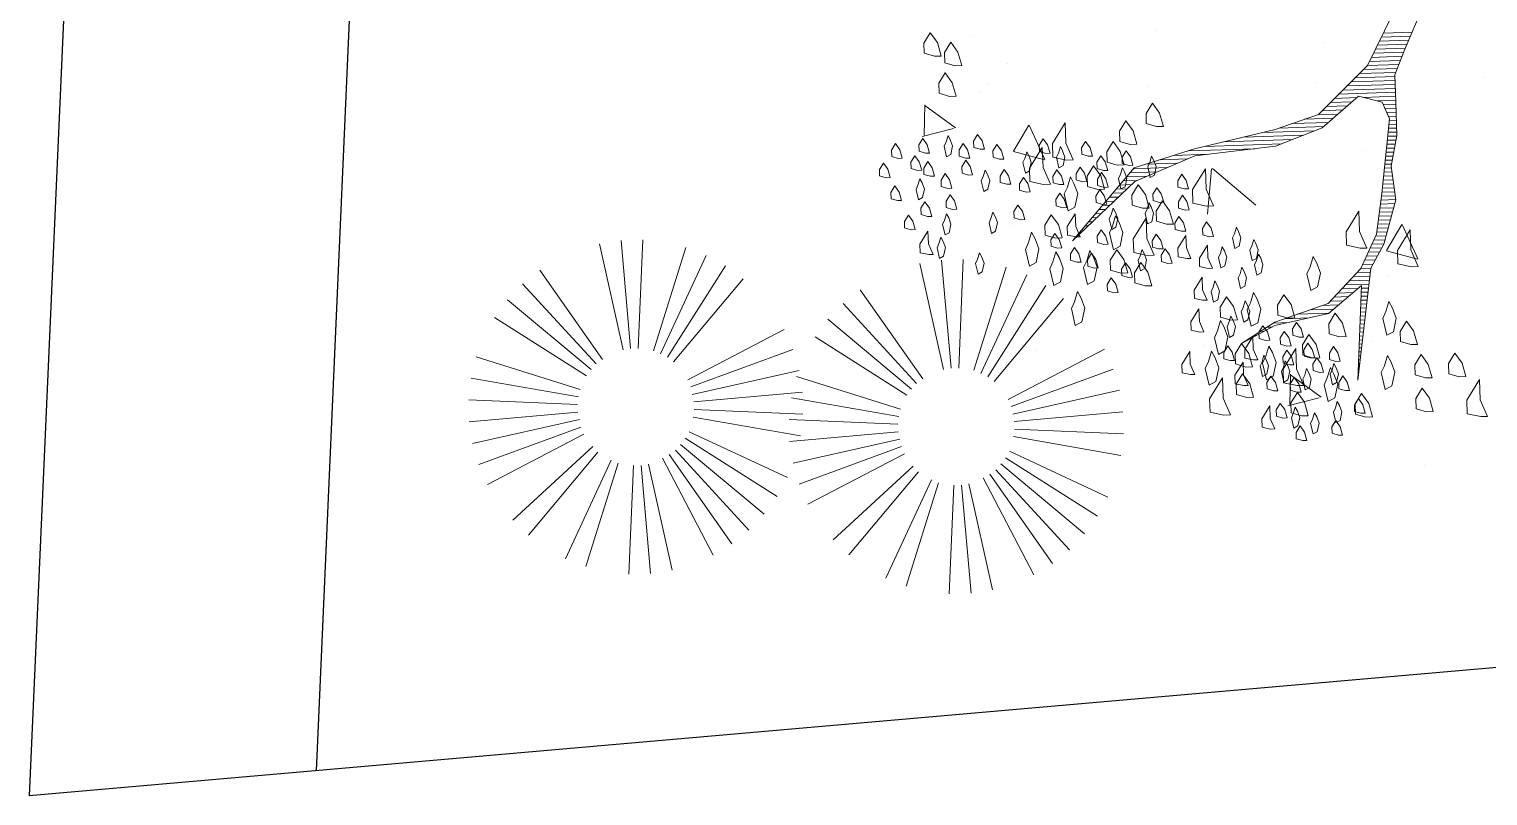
# Model space of a CAD drawing. Header units: millimetres. Extents: x 111 to 1506, y 14 to 566.
# Drawn here: x 251.676 to 254.231, y 209.366 to 210.709 of the extents above; entities that cross this region are included whole.
import ezdxf

# ---------------------------------------------------------------- set-up
doc = ezdxf.new("R2010")
doc.units = ezdxf.units.MM
doc.layers.add('ARBOLES', color=78, linetype='Continuous', lineweight=5)
doc.layers.add('PALMERAS114', color=114, linetype='Continuous', lineweight=5)
doc.styles.add('ATTR', font='romans.shx', dxfattribs={"width": 0.8, "height": 2.52})

# ---------------------------------------------------------------- blocks, each defined once
blk = doc.blocks.new('*X16')
at = {"color": 0}
for p, q in [((17.5661, 16.12), (17.6396, 16.12)), ((17.5714, 16.13), (17.6443, 16.13)), ((17.5768, 16.14), (17.6489, 16.14)), ((17.5448, 16.08), (17.6216, 16.08)), ((17.5501, 16.09), (17.6259, 16.09)), ((17.5554, 16.1), (17.6304, 16.1)), ((17.5608, 16.11), (17.635, 16.11)), ((17.5234, 16.05), (17.6088, 16.05)), ((17.5341, 16.06), (17.6131, 16.06)), ((17.5394, 16.07), (17.6174, 16.07)), ((17.4806, 16.01), (17.6021, 16.01)), ((17.4913, 16.02), (17.6021, 16.02)), ((17.502, 16.03), (17.6021, 16.03)), ((17.5127, 16.04), (17.6045, 16.04)), ((17.4377, 15.97), (17.4922, 15.97)), ((17.4484, 15.98), (17.5044, 15.98)), ((17.4591, 15.99), (17.6021, 15.99)), ((17.4698, 16), (17.6021, 16)), ((17.5206, 15.98), (17.6021, 15.98)), ((17.5556, 15.97), (17.6021, 15.97)), ((17.4036, 15.94), (17.4555, 15.94)), ((17.4163, 15.95), (17.4677, 15.95)), ((17.427, 15.96), (17.4799, 15.96)), ((17.5707, 15.96), (17.6021, 15.96)), ((17.5747, 15.95), (17.6021, 15.95)), ((17.5787, 15.94), (17.6021, 15.94)), ((17.2629, 15.9), (17.3957, 15.9)), ((17.3061, 15.91), (17.4188, 15.91)), ((17.3386, 15.92), (17.431, 15.92)), ((17.3711, 15.93), (17.4433, 15.93)), ((17.5819, 15.9), (17.6021, 15.9)), ((17.5827, 15.93), (17.6021, 15.93)), ((17.5832, 15.91), (17.6021, 15.91)), ((17.5846, 15.92), (17.6021, 15.92)), ((17.0761, 15.86), (17.2435, 15.86)), ((17.1189, 15.87), (17.3117, 15.87)), ((17.1669, 15.88), (17.3397, 15.88)), ((17.2149, 15.89), (17.3677, 15.89)), ((17.5764, 15.86), (17.5974, 15.86)), ((17.5778, 15.87), (17.5996, 15.87)), ((17.5791, 15.88), (17.6018, 15.88)), ((17.5805, 15.89), (17.6021, 15.89)), ((16.9681, 15.83), (17.0472, 15.83)), ((17.0041, 15.84), (17.0729, 15.84)), ((17.0401, 15.85), (17.1235, 15.85)), ((17.5723, 15.83), (17.5907, 15.83)), ((17.5737, 15.84), (17.5929, 15.84)), ((17.575, 15.85), (17.5951, 15.85)), ((16.91, 15.79), (16.9444, 15.79)), ((16.919, 15.8), (16.9701, 15.8)), ((16.9281, 15.81), (16.9958, 15.81)), ((16.9371, 15.82), (17.0215, 15.82)), ((17.5669, 15.79), (17.5866, 15.79)), ((17.5682, 15.8), (17.5856, 15.8)), ((17.5696, 15.81), (17.5863, 15.81)), ((17.5709, 15.82), (17.5885, 15.82)), ((16.8738, 15.75), (16.8965, 15.75)), ((16.8829, 15.76), (16.9077, 15.76)), ((16.8919, 15.77), (16.9189, 15.77)), ((16.9009, 15.78), (16.9301, 15.78)), ((17.5614, 15.75), (17.5906, 15.75)), ((17.5628, 15.76), (17.5896, 15.76)), ((17.5641, 15.77), (17.5886, 15.77)), ((17.5655, 15.78), (17.5876, 15.78)), ((16.8467, 15.72), (16.863, 15.72)), ((16.8557, 15.73), (16.8742, 15.73)), ((16.8648, 15.74), (16.8853, 15.74)), ((17.5568, 15.72), (17.5936, 15.72)), ((17.5585, 15.73), (17.5926, 15.73)), ((17.56, 15.74), (17.5916, 15.74)), ((16.8105, 15.68), (16.8183, 15.68)), ((16.8195, 15.69), (16.8295, 15.69)), ((16.8286, 15.7), (16.8406, 15.7)), ((16.8376, 15.71), (16.8518, 15.71)), ((17.5501, 15.68), (17.5814, 15.68)), ((17.5518, 15.69), (17.5844, 15.69)), ((17.5535, 15.7), (17.5875, 15.7)), ((17.5551, 15.71), (17.5906, 15.71)), ((16.7833, 15.65), (16.7848, 15.65)), ((16.7924, 15.66), (16.7959, 15.66)), ((16.8014, 15.67), (16.8071, 15.67)), ((17.5435, 15.64), (17.5691, 15.64)), ((17.5451, 15.65), (17.5721, 15.65)), ((17.5468, 15.66), (17.5752, 15.66)), ((17.5485, 15.67), (17.5783, 15.67)), ((17.5302, 15.61), (17.5598, 15.61)), ((17.5352, 15.62), (17.5629, 15.62)), ((17.5402, 15.63), (17.566, 15.63)), ((17.5102, 15.57), (17.5372, 15.57)), ((17.5152, 15.58), (17.5429, 15.58)), ((17.5202, 15.59), (17.5486, 15.59)), ((17.5252, 15.6), (17.5543, 15.6)), ((17.4803, 15.53), (17.5226, 15.53)), ((17.4903, 15.54), (17.5241, 15.54)), ((17.5002, 15.55), (17.5257, 15.55)), ((17.5052, 15.56), (17.5315, 15.56)), ((17.4503, 15.5), (17.4911, 15.5)), ((17.4603, 15.51), (17.5196, 15.51)), ((17.4703, 15.52), (17.5211, 15.52)), ((17.4996, 15.5), (17.5181, 15.5)), ((17.4, 15.46), (17.4411, 15.46)), ((17.4203, 15.47), (17.4536, 15.47)), ((17.4303, 15.48), (17.4661, 15.48)), ((17.4403, 15.49), (17.4786, 15.49)), ((17.4967, 15.46), (17.512, 15.46)), ((17.4974, 15.47), (17.5135, 15.47)), ((17.4981, 15.48), (17.515, 15.48)), ((17.4988, 15.49), (17.5165, 15.49)), ((17.2754, 15.42), (17.3128, 15.42)), ((17.304, 15.43), (17.3661, 15.43)), ((17.336, 15.44), (17.4161, 15.44)), ((17.368, 15.45), (17.4286, 15.45)), ((17.4938, 15.42), (17.5059, 15.42)), ((17.4946, 15.43), (17.5074, 15.43)), ((17.4953, 15.44), (17.509, 15.44)), ((17.496, 15.45), (17.5105, 15.45)), ((17.2254, 15.39), (17.2317, 15.39)), ((17.242, 15.4), (17.2517, 15.4)), ((17.2587, 15.41), (17.2717, 15.41)), ((17.4917, 15.39), (17.5014, 15.39)), ((17.4924, 15.4), (17.5029, 15.4)), ((17.4931, 15.41), (17.5044, 15.41)), ((17.2087, 15.38), (17.2117, 15.38)), ((17.4888, 15.35), (17.4953, 15.35)), ((17.4896, 15.36), (17.4968, 15.36)), ((17.4903, 15.37), (17.4984, 15.37)), ((17.491, 15.38), (17.4999, 15.38)), ((17.486, 15.31), (17.4893, 15.31)), ((17.4867, 15.32), (17.4908, 15.32)), ((17.4874, 15.33), (17.4923, 15.33)), ((17.4881, 15.34), (17.4938, 15.34)), ((17.4831, 15.27), (17.4832, 15.27)), ((17.4838, 15.28), (17.4847, 15.28)), ((17.4846, 15.29), (17.4862, 15.29)), ((17.4853, 15.3), (17.4877, 15.3))]:
    blk.add_line(p, q, dxfattribs=at)
blk = doc.blocks.new('E1E')
at = {"layer": 'ARBOLES', "ltscale": 0.2}
for p, q in [((96.0598, 59.5667), (96.0598, 59.5667)), ((95.5359, 59.5519), (95.5359, 59.5519)), ((96.122, 59.5391), (96.122, 59.5391)), ((96.1796, 59.5223), (96.1796, 59.5223)), ((95.6009, 59.4784), (95.6009, 59.4784)), ((95.2708, 59.4541), (95.2708, 59.4541)), ((95.5845, 59.4467), (95.5298, 59.4067)), ((95.6045, 59.3832), (95.5819, 59.4428)), ((95.6038, 59.3838), (95.5266, 59.4035)), ((95.7699, 59.3841), (95.7699, 59.3841)), ((95.7975, 59.3971), (95.7975, 59.3971)), ((96.2691, 59.314), (96.2691, 59.314)), ((95.473, 59.2552), (95.473, 59.2552)), ((95.4361, 59.2211), (95.4361, 59.2211)), ((95.857, 59.2206), (95.857, 59.2206)), ((96.5118, 59.2106), (96.4571, 59.1706)), ((96.5318, 59.147), (96.5092, 59.2067)), ((96.3122, 59.1036), (96.2542, 59.1583)), ((96.3217, 59.1674), (96.2544, 59.159)), ((96.3128, 59.1041), (96.322, 59.1672)), ((96.5311, 59.1477), (96.4538, 59.1674)), ((95.9214, 59.0448), (95.8936, 59.1364)), ((95.4933, 59.1143), (95.4933, 59.1143)), ((95.5148, 59.066), (95.4476, 59.0575)), ((95.506, 59.0027), (95.5152, 59.0658)), ((95.92, 59.0432), (95.8063, 59.0804)), ((96.4334, 59.0761), (96.4334, 59.0761)), ((95.5054, 59.0022), (95.4473, 59.0568)), ((95.9008, 59.0394), (95.9008, 59.0394)), ((95.9924, 59.0443), (95.9924, 59.0443)), ((96.4248, 59.0542), (96.4248, 59.0542)), ((96.4042, 59.0005), (96.4042, 59.0005)), ((96.4916, 58.9742), (96.4916, 58.9742)), ((95.8256, 58.9566), (95.8256, 58.9566)), ((96.1089, 58.9342), (96.1089, 58.9342)), ((95.6403, 58.8897), (95.6403, 58.8897)), ((96.1395, 58.8197), (96.1395, 58.8197)), ((95.7844, 58.7923), (95.7844, 58.7923)), ((95.801, 58.7086), (95.801, 58.7086)), ((95.4599, 58.6504), (95.4599, 58.6504))]:
    blk.add_line(p, q, dxfattribs=at)
for points in [[(95.5281, 59.503), (95.5421, 59.5044), (95.5475, 59.4922), (95.5448, 59.4764), (95.5313, 59.485), (95.52, 59.4994)], [(95.5999, 59.5058), (95.618, 59.509), (95.6252, 59.4927), (95.6198, 59.4611), (95.609, 59.4855), (95.5918, 59.5022)], [(95.7024, 59.5158), (95.7313, 59.5209), (95.7429, 59.4949), (95.7343, 59.4442), (95.7169, 59.4833), (95.6894, 59.51)], [(95.4626, 59.4641), (95.4766, 59.4655), (95.482, 59.4533), (95.4793, 59.4375), (95.4658, 59.4461), (95.4545, 59.4605)], [(95.5259, 59.4533), (95.5263, 59.4633), (95.5132, 59.4818), (95.5069, 59.4741), (95.51, 59.456), (95.5195, 59.4456), (95.5272, 59.4393)], [(95.5679, 59.4574), (95.5683, 59.4674), (95.5552, 59.4859), (95.5489, 59.4782), (95.5521, 59.4601), (95.5615, 59.4497), (95.5692, 59.4434)], [(95.5846, 59.4746), (95.5986, 59.476), (95.604, 59.4638), (95.6013, 59.448), (95.5877, 59.4565), (95.5764, 59.471)], [(95.6714, 59.463), (95.6938, 59.4652), (95.7025, 59.4457), (95.6981, 59.4204), (95.6764, 59.4341), (95.6584, 59.4572)], [(95.7748, 59.4233), (95.7755, 59.4392), (95.7545, 59.4688), (95.7444, 59.4565), (95.7495, 59.4276), (95.7647, 59.411), (95.7769, 59.4009)], [(95.7992, 59.463), (95.8172, 59.4662), (95.8245, 59.4499), (95.8191, 59.4183), (95.8082, 59.4427), (95.791, 59.4594)], [(95.4902, 59.4131), (95.4906, 59.423), (95.4775, 59.4416), (95.4712, 59.4339), (95.4744, 59.4158), (95.4839, 59.4054), (95.4916, 59.3991)], [(95.5499, 59.4557), (95.5723, 59.4579), (95.581, 59.4384), (95.5767, 59.413), (95.555, 59.4268), (95.5369, 59.4499)], [(95.6867, 59.4421), (95.7048, 59.4453), (95.712, 59.4291), (95.7066, 59.3974), (95.6957, 59.4218), (95.6786, 59.4385)], [(96.0834, 59.4127), (96.0842, 59.4286), (96.0632, 59.4582), (96.0531, 59.4459), (96.0581, 59.417), (96.0733, 59.4004), (96.0856, 59.3903)], [(96.3065, 59.4064), (96.307, 59.4164), (96.2939, 59.4349), (96.2876, 59.4272), (96.2907, 59.4091), (96.3002, 59.3988), (96.3079, 59.3924)], [(96.3942, 59.4065), (96.3946, 59.4164), (96.3815, 59.435), (96.3752, 59.4273), (96.3784, 59.4092), (96.3879, 59.3988), (96.3956, 59.3925)], [(96.4055, 59.4359), (96.4235, 59.439), (96.4308, 59.4228), (96.4254, 59.3912), (96.4145, 59.4155), (96.3973, 59.4323)], [(95.4235, 59.4072), (95.4459, 59.4093), (95.4545, 59.3898), (95.4502, 59.3645), (95.4285, 59.3782), (95.4104, 59.4014)], [(95.436, 59.4036), (95.45, 59.4049), (95.4554, 59.3927), (95.4527, 59.3769), (95.4392, 59.3855), (95.4279, 59.4)], [(95.5297, 59.361), (95.5305, 59.3769), (95.5095, 59.4065), (95.4994, 59.3942), (95.5044, 59.3653), (95.5196, 59.3487), (95.5319, 59.3386)], [(95.5825, 59.4), (95.6114, 59.4051), (95.623, 59.3791), (95.6143, 59.3285), (95.597, 59.3675), (95.5695, 59.3942)], [(95.5778, 59.4132), (95.5918, 59.4145), (95.5973, 59.4023), (95.5946, 59.3865), (95.581, 59.3951), (95.5697, 59.4095)], [(95.6239, 59.3752), (95.6244, 59.3852), (95.6113, 59.4037), (95.605, 59.396), (95.6081, 59.3779), (95.6176, 59.3676), (95.6253, 59.3612)], [(95.6244, 59.429), (95.6384, 59.4304), (95.6438, 59.4182), (95.6411, 59.4024), (95.6275, 59.4109), (95.6162, 59.4254)], [(95.6671, 59.3676), (95.6678, 59.3835), (95.6468, 59.4131), (95.6367, 59.4008), (95.6418, 59.3719), (95.657, 59.3553), (95.6693, 59.3452)], [(95.67, 59.3811), (95.6705, 59.3911), (95.6574, 59.4096), (95.651, 59.4019), (95.6542, 59.3838), (95.6637, 59.3735), (95.6714, 59.3671)], [(95.6974, 59.4045), (95.7198, 59.4066), (95.7285, 59.3871), (95.7242, 59.3618), (95.7025, 59.3755), (95.6844, 59.3987)], [(95.7328, 59.4042), (95.7468, 59.4056), (95.7522, 59.3934), (95.7495, 59.3776), (95.736, 59.3862), (95.7247, 59.4006)], [(95.4844, 59.3715), (95.4984, 59.3729), (95.5038, 59.3607), (95.5011, 59.3449), (95.4875, 59.3535), (95.4762, 59.3679)], [(95.5761, 59.3734), (95.5765, 59.3833), (95.5634, 59.4019), (95.5571, 59.3942), (95.5602, 59.3761), (95.5697, 59.3657), (95.5774, 59.3594)], [(95.6881, 59.3843), (95.7062, 59.3875), (95.7134, 59.3712), (95.708, 59.3396), (95.6971, 59.364), (95.68, 59.3807)], [(95.7813, 59.3561), (95.782, 59.372), (95.761, 59.4016), (95.7509, 59.3893), (95.756, 59.3604), (95.7712, 59.3438), (95.7835, 59.3337)], [(95.815, 59.3727), (95.8331, 59.3758), (95.8404, 59.3596), (95.835, 59.328), (95.8241, 59.3523), (95.8069, 59.369)], [(96.1572, 59.352), (96.1579, 59.3679), (96.1369, 59.3975), (96.1268, 59.3852), (96.1319, 59.3563), (96.1471, 59.3397), (96.1594, 59.3296)], [(96.2201, 59.3333), (96.2208, 59.3492), (96.1999, 59.3788), (96.1897, 59.3665), (96.1948, 59.3376), (96.21, 59.321), (96.2223, 59.3108)], [(96.4019, 59.3564), (96.4024, 59.3663), (96.3892, 59.3848), (96.3829, 59.3771), (96.3861, 59.3591), (96.3956, 59.3487), (96.4033, 59.3424)], [(96.4597, 59.4016), (96.4737, 59.4029), (96.4791, 59.3907), (96.4764, 59.3749), (96.4629, 59.3835), (96.4516, 59.398)], [(95.3093, 59.3485), (95.3317, 59.3507), (95.3404, 59.3312), (95.3361, 59.3059), (95.3144, 59.3196), (95.2963, 59.3427)], [(95.5268, 59.3417), (95.5273, 59.3517), (95.5142, 59.3702), (95.5079, 59.3625), (95.511, 59.3444), (95.5205, 59.3341), (95.5282, 59.3277)], [(95.5494, 59.3567), (95.5634, 59.358), (95.5689, 59.3458), (95.5662, 59.33), (95.5526, 59.3386), (95.5413, 59.353)], [(95.6136, 59.3657), (95.6276, 59.3671), (95.633, 59.3549), (95.6303, 59.3391), (95.6167, 59.3477), (95.6054, 59.3621)], [(95.7654, 59.3311), (95.7658, 59.341), (95.7527, 59.3595), (95.7464, 59.3518), (95.7496, 59.3338), (95.7591, 59.3234), (95.7667, 59.3171)], [(96.0138, 59.3638), (96.0278, 59.3651), (96.0333, 59.3529), (96.0306, 59.3371), (96.017, 59.3457), (96.0057, 59.3601)], [(96.0922, 59.323), (96.0929, 59.3389), (96.0719, 59.3686), (96.0618, 59.3563), (96.0669, 59.3274), (96.0821, 59.3107), (96.0944, 59.3006)], [(96.3125, 59.3165), (96.3129, 59.3265), (96.2998, 59.345), (96.2935, 59.3373), (96.2967, 59.3192), (96.3062, 59.3089), (96.3138, 59.3025)], [(96.438, 59.3627), (96.452, 59.3641), (96.4575, 59.3519), (96.4548, 59.3361), (96.4412, 59.3446), (96.4299, 59.3591)], [(96.5094, 59.3555), (96.5234, 59.3569), (96.5289, 59.3447), (96.5262, 59.3289), (96.5126, 59.3375), (96.5013, 59.3519)], [(95.1994, 59.3152), (95.2283, 59.3203), (95.2399, 59.2943), (95.2313, 59.2436), (95.2139, 59.2827), (95.1864, 59.3094)], [(95.4279, 59.2922), (95.4286, 59.3081), (95.4076, 59.3377), (95.3975, 59.3255), (95.4026, 59.2965), (95.4178, 59.2799), (95.4301, 59.2698)], [(95.5259, 59.3219), (95.54, 59.3232), (95.5454, 59.311), (95.5427, 59.2952), (95.5291, 59.3038), (95.5178, 59.3182)], [(95.5731, 59.3335), (95.5955, 59.3357), (95.6042, 59.3162), (95.5999, 59.2909), (95.5782, 59.3046), (95.5601, 59.3277)], [(95.5783, 59.3355), (95.5923, 59.3368), (95.5978, 59.3246), (95.5951, 59.3088), (95.5815, 59.3174), (95.5702, 59.3318)], [(95.6339, 59.331), (95.6479, 59.3323), (95.6534, 59.3201), (95.6507, 59.3043), (95.6371, 59.3129), (95.6258, 59.3274)], [(95.68, 59.3369), (95.694, 59.3382), (95.6994, 59.3261), (95.6967, 59.3102), (95.6832, 59.3188), (95.6719, 59.3333)], [(95.7394, 59.2751), (95.7402, 59.291), (95.7192, 59.3206), (95.7091, 59.3083), (95.7141, 59.2794), (95.7293, 59.2628), (95.7416, 59.2527)], [(95.7496, 59.2899), (95.75, 59.2999), (95.7369, 59.3184), (95.7306, 59.3107), (95.7338, 59.2926), (95.7433, 59.2823), (95.751, 59.2759)], [(95.764, 59.325), (95.7864, 59.3272), (95.7951, 59.3077), (95.7908, 59.2824), (95.7691, 59.2961), (95.751, 59.3192)], [(95.9584, 59.3258), (95.9809, 59.328), (95.9895, 59.3085), (95.9852, 59.2832), (95.9635, 59.2969), (95.9454, 59.3201)], [(95.998, 59.3226), (96.0121, 59.324), (96.0175, 59.3118), (96.0148, 59.296), (96.0012, 59.3046), (95.9899, 59.319)], [(96.0156, 59.3201), (96.038, 59.3223), (96.0467, 59.3028), (96.0423, 59.2775), (96.0206, 59.2912), (96.0025, 59.3143)], [(96.0721, 59.3313), (96.0861, 59.3326), (96.0916, 59.3205), (96.0889, 59.3046), (96.0753, 59.3132), (96.064, 59.3277)], [(96.1101, 59.3336), (96.1241, 59.3349), (96.1295, 59.3227), (96.1268, 59.3069), (96.1133, 59.3155), (96.1019, 59.3299)], [(96.1593, 59.3214), (96.1733, 59.3228), (96.1788, 59.3106), (96.1761, 59.2948), (96.1625, 59.3033), (96.1512, 59.3178)], [(96.3947, 59.3288), (96.4087, 59.3302), (96.4141, 59.318), (96.4114, 59.3022), (96.3979, 59.3107), (96.3866, 59.3252)], [(96.4815, 59.309), (96.4819, 59.3189), (96.4688, 59.3374), (96.4625, 59.3297), (96.4656, 59.3117), (96.4751, 59.3013), (96.4828, 59.295)], [(96.5497, 59.3199), (96.5637, 59.3212), (96.5691, 59.309), (96.5664, 59.2932), (96.5528, 59.3018), (96.5415, 59.3162)], [(95.3382, 59.2835), (95.3606, 59.2857), (95.3693, 59.2662), (95.365, 59.2409), (95.3433, 59.2546), (95.3252, 59.2777)], [(95.6168, 59.3039), (95.6308, 59.3052), (95.6362, 59.293), (95.6335, 59.2772), (95.6199, 59.2858), (95.6086, 59.3002)], [(95.8246, 59.2746), (95.825, 59.2846), (95.8119, 59.3031), (95.8056, 59.2954), (95.8088, 59.2773), (95.8183, 59.267), (95.826, 59.2606)], [(95.8341, 59.3081), (95.8521, 59.3112), (95.8594, 59.295), (95.854, 59.2634), (95.8431, 59.2878), (95.8259, 59.3045)], [(95.9918, 59.2711), (95.9922, 59.2811), (95.9791, 59.2996), (95.9728, 59.2919), (95.9759, 59.2738), (95.9854, 59.2635), (95.9931, 59.2571)], [(96.1318, 59.2848), (96.1499, 59.288), (96.1571, 59.2717), (96.1517, 59.2401), (96.1408, 59.2645), (96.1237, 59.2812)], [(96.171, 59.3036), (96.1934, 59.3058), (96.2021, 59.2863), (96.1978, 59.261), (96.1761, 59.2747), (96.158, 59.2978)], [(96.2538, 59.2953), (96.2678, 59.2966), (96.2732, 59.2844), (96.2705, 59.2686), (96.2569, 59.2772), (96.2456, 59.2916)], [(96.4209, 59.2918), (96.4349, 59.2931), (96.4404, 59.2809), (96.4377, 59.2651), (96.4241, 59.2737), (96.4128, 59.2881)], [(96.4643, 59.2819), (96.4783, 59.2832), (96.4837, 59.271), (96.481, 59.2552), (96.4675, 59.2638), (96.4562, 59.2782)], [(96.4941, 59.2805), (96.5081, 59.2819), (96.5136, 59.2697), (96.5109, 59.2539), (96.4973, 59.2625), (96.486, 59.2769)], [(95.2732, 59.2545), (95.2956, 59.2567), (95.3043, 59.2372), (95.3, 59.2119), (95.2783, 59.2256), (95.2602, 59.2487)], [(95.5385, 59.2713), (95.5609, 59.2735), (95.5696, 59.254), (95.5653, 59.2287), (95.5436, 59.2424), (95.5255, 59.2655)], [(95.6534, 59.2758), (95.6758, 59.2779), (95.6845, 59.2584), (95.6802, 59.2331), (95.6585, 59.2468), (95.6404, 59.27)], [(95.7826, 59.2267), (95.7831, 59.2367), (95.77, 59.2552), (95.7636, 59.2475), (95.7668, 59.2294), (95.7763, 59.219), (95.784, 59.2127)], [(95.9317, 59.2639), (95.9457, 59.2652), (95.9511, 59.253), (95.9484, 59.2372), (95.9349, 59.2458), (95.9236, 59.2602)], [(95.978, 59.2644), (96.0069, 59.2695), (96.0185, 59.2435), (96.0099, 59.1929), (95.9925, 59.2319), (95.965, 59.2586)], [(96.0691, 59.2348), (96.0698, 59.2507), (96.0488, 59.2804), (96.0387, 59.2681), (96.0438, 59.2392), (96.059, 59.2225), (96.0713, 59.2124)], [(96.0717, 59.2775), (96.0857, 59.2789), (96.0912, 59.2667), (96.0885, 59.2509), (96.0749, 59.2594), (96.0636, 59.2739)], [(96.3609, 59.2407), (96.3613, 59.2506), (96.3482, 59.2691), (96.3419, 59.2614), (96.3451, 59.2434), (96.3546, 59.233), (96.3622, 59.2267)], [(96.3911, 59.2493), (96.4051, 59.2506), (96.4106, 59.2385), (96.4079, 59.2226), (96.3943, 59.2312), (96.383, 59.2457)], [(96.5416, 59.2724), (96.5556, 59.2738), (96.561, 59.2616), (96.5583, 59.2458), (96.5447, 59.2544), (96.5334, 59.2688)], [(95.3932, 59.23), (95.4156, 59.2322), (95.4243, 59.2127), (95.42, 59.1874), (95.3983, 59.2011), (95.3802, 59.2242)], [(95.4677, 59.1853), (95.4684, 59.2012), (95.4474, 59.2308), (95.4373, 59.2185), (95.4424, 59.1896), (95.4576, 59.173), (95.4699, 59.1629)], [(95.8373, 59.2024), (95.8377, 59.2123), (95.8246, 59.2308), (95.8183, 59.2231), (95.8215, 59.2051), (95.831, 59.1947), (95.8387, 59.1884)], [(95.849, 59.2417), (95.8671, 59.2448), (95.8743, 59.2286), (95.8689, 59.197), (95.8581, 59.2213), (95.8409, 59.2381)], [(95.8987, 59.2394), (95.9168, 59.2426), (95.924, 59.2264), (95.9186, 59.1947), (95.9078, 59.2191), (95.8906, 59.2358)], [(95.9606, 59.2427), (95.9746, 59.244), (95.98, 59.2318), (95.9773, 59.216), (95.9638, 59.2246), (95.9525, 59.239)], [(96.0808, 59.2134), (96.0812, 59.2233), (96.0681, 59.2418), (96.0618, 59.2341), (96.065, 59.2161), (96.0745, 59.2057), (96.0822, 59.1994)], [(96.1884, 59.1944), (96.1891, 59.2103), (96.1681, 59.24), (96.158, 59.2277), (96.1631, 59.1988), (96.1783, 59.1821), (96.1906, 59.172)], [(96.1815, 59.2387), (96.1955, 59.2401), (96.201, 59.2279), (96.1983, 59.2121), (96.1847, 59.2207), (96.1734, 59.2351)], [(96.2651, 59.237), (96.2791, 59.2384), (96.2845, 59.2262), (96.2818, 59.2104), (96.2683, 59.2189), (96.257, 59.2334)], [(96.3089, 59.237), (96.3229, 59.2384), (96.3284, 59.2262), (96.3257, 59.2104), (96.3121, 59.219), (96.3008, 59.2334)], [(96.4097, 59.2186), (96.4237, 59.2199), (96.4291, 59.2077), (96.4264, 59.1919), (96.4129, 59.2005), (96.4016, 59.215)], [(96.4607, 59.2023), (96.4612, 59.2123), (96.4481, 59.2308), (96.4418, 59.2231), (96.4449, 59.205), (96.4544, 59.1947), (96.4621, 59.1883)], [(96.4923, 59.2408), (96.5063, 59.2421), (96.5118, 59.2299), (96.5091, 59.2141), (96.4955, 59.2227), (96.4842, 59.2371)], [(95.6513, 59.1579), (95.652, 59.1738), (95.6311, 59.2034), (95.621, 59.1911), (95.626, 59.1622), (95.6412, 59.1456), (95.6535, 59.1355)], [(95.761, 59.1879), (95.7614, 59.1978), (95.7483, 59.2163), (95.742, 59.2086), (95.7452, 59.1906), (95.7546, 59.1802), (95.7623, 59.1738)], [(95.7818, 59.163), (95.7822, 59.173), (95.7691, 59.1915), (95.7628, 59.1838), (95.766, 59.1657), (95.7754, 59.1553), (95.7831, 59.149)], [(95.9304, 59.1902), (95.9444, 59.1916), (95.9498, 59.1794), (95.9471, 59.1636), (95.9336, 59.1722), (95.9222, 59.1866)], [(95.965, 59.1885), (95.9875, 59.1907), (95.9961, 59.1712), (95.9918, 59.1459), (95.9701, 59.1596), (95.952, 59.1827)], [(96.0153, 59.1745), (96.0158, 59.1844), (96.0027, 59.2029), (95.9963, 59.1952), (95.9995, 59.1772), (96.009, 59.1668), (96.0167, 59.1605)], [(96.1061, 59.2003), (96.1201, 59.2017), (96.1255, 59.1895), (96.1228, 59.1736), (96.1093, 59.1822), (96.098, 59.1967)], [(96.2055, 59.1958), (96.2195, 59.1972), (96.2249, 59.185), (96.2222, 59.1692), (96.2087, 59.1778), (96.1974, 59.1922)], [(96.2368, 59.2082), (96.2658, 59.2133), (96.2773, 59.1873), (96.2687, 59.1367), (96.2513, 59.1757), (96.2238, 59.2024)], [(96.2941, 59.172), (96.2945, 59.1819), (96.2814, 59.2004), (96.2751, 59.1927), (96.2783, 59.1747), (96.2877, 59.1643), (96.2954, 59.158)], [(96.3428, 59.1937), (96.3568, 59.195), (96.3623, 59.1828), (96.3596, 59.167), (96.346, 59.1756), (96.3347, 59.1901)], [(96.3885, 59.1896), (96.4025, 59.191), (96.4079, 59.1788), (96.4052, 59.163), (96.3916, 59.1716), (96.3803, 59.186)], [(95.8251, 59.1531), (95.8256, 59.163), (95.8125, 59.1816), (95.8062, 59.1739), (95.8093, 59.1558), (95.8188, 59.1454), (95.8265, 59.1391)], [(95.8721, 59.1789), (95.8861, 59.1803), (95.8915, 59.1681), (95.8888, 59.1522), (95.8753, 59.1608), (95.864, 59.1753)], [(96.0251, 59.1763), (96.0475, 59.1784), (96.0562, 59.1589), (96.0518, 59.1336), (96.0301, 59.1473), (96.012, 59.1705)], [(96.1165, 59.166), (96.1305, 59.1673), (96.136, 59.1551), (96.1333, 59.1393), (96.1197, 59.1479), (96.1084, 59.1623)], [(96.127, 59.1749), (96.1494, 59.1771), (96.1581, 59.1575), (96.1538, 59.1322), (96.1321, 59.146), (96.114, 59.1691)], [(96.1626, 59.1719), (96.1766, 59.1732), (96.182, 59.161), (96.1793, 59.1452), (96.1658, 59.1538), (96.1545, 59.1682)], [(96.2326, 59.1349), (96.2331, 59.1448), (96.22, 59.1633), (96.2137, 59.1556), (96.2168, 59.1376), (96.2263, 59.1272), (96.234, 59.1209)], [(95.9403, 59.146), (95.9544, 59.1473), (95.9598, 59.1351), (95.9571, 59.1193), (95.9435, 59.1279), (95.9322, 59.1423)], [(95.9964, 59.1514), (96.0104, 59.1528), (96.0158, 59.1406), (96.0131, 59.1248), (95.9995, 59.1334), (95.9882, 59.1478)], [(96.0949, 59.1271), (96.0953, 59.137), (96.0822, 59.1555), (96.0759, 59.1479), (96.0791, 59.1298), (96.0885, 59.1194), (96.0962, 59.1131)], [(96.131, 59.1334), (96.145, 59.1348), (96.1504, 59.1226), (96.1477, 59.1068), (96.1342, 59.1154), (96.1229, 59.1298)], [(96.2116, 59.1424), (96.2405, 59.1475), (96.2521, 59.1215), (96.2434, 59.0709), (96.2261, 59.1099), (96.1986, 59.1366)], [(96.257, 59.1457), (96.271, 59.1471), (96.2765, 59.1349), (96.2738, 59.1191), (96.2602, 59.1277), (96.2489, 59.1421)], [(95.9015, 59.1212), (95.9304, 59.1263), (95.942, 59.1003), (95.9333, 59.0497), (95.916, 59.0887), (95.8885, 59.1154)], [(95.9584, 59.1053), (95.9725, 59.1067), (95.9779, 59.0945), (95.9752, 59.0787), (95.9616, 59.0872), (95.9503, 59.1017)], [(96.047, 59.0814), (96.0475, 59.0914), (96.0343, 59.1099), (96.028, 59.1022), (96.0312, 59.0841), (96.0407, 59.0737), (96.0484, 59.0674)], [(96.0858, 59.1036), (96.0999, 59.105), (96.1053, 59.0928), (96.1026, 59.077), (96.089, 59.0855), (96.0777, 59.1)], [(96.1082, 59.112), (96.1306, 59.1142), (96.1393, 59.0946), (96.135, 59.0693), (96.1133, 59.0831), (96.0952, 59.1062)], [(96.1721, 59.1177), (96.1861, 59.119), (96.1916, 59.1068), (96.1889, 59.091), (96.1753, 59.0996), (96.164, 59.114)], [(96.4906, 59.1108), (96.5131, 59.113), (96.5217, 59.0935), (96.5174, 59.0682), (96.4957, 59.0819), (96.4776, 59.105)], [(95.4533, 59.0775), (95.4822, 59.0826), (95.4938, 59.0566), (95.4852, 59.006), (95.4678, 59.045), (95.4403, 59.0717)], [(95.5683, 59.082), (95.5972, 59.087), (95.6088, 59.061), (95.6001, 59.0104), (95.5827, 59.0494), (95.5553, 59.0762)], [(96.0996, 59.0614), (96.122, 59.0635), (96.1307, 59.044), (96.1264, 59.0187), (96.1047, 59.0324), (96.0866, 59.0556)], [(96.5037, 59.0465), (96.5261, 59.0486), (96.5348, 59.0291), (96.5305, 59.0038), (96.5088, 59.0176), (96.4907, 59.0407)], [(96.5514, 59.0443), (96.5738, 59.0465), (96.5825, 59.027), (96.5782, 59.0017), (96.5565, 59.0154), (96.5384, 59.0385)], [(96.062, 59.0057), (96.0845, 59.0079), (96.0931, 58.9883), (96.0888, 58.963), (96.0671, 58.9768), (96.049, 58.9999)]]:
    blk.add_lwpolyline(points, close=True, dxfattribs=at)
blk.add_lwpolyline([(95.69, 58.5984), (95.6986, 58.7192), (95.7556, 58.8537), (95.8286, 58.9173), (95.9702, 59.0193), (96.0728, 59.104), (96.1356, 59.2956), (96.0612, 59.13), (95.9644, 59.0324), (95.8141, 58.9498), (95.7376, 58.8768), (95.6921, 58.7864), (95.6408, 58.7791), (95.6133, 58.8058), (95.5691, 58.9576), (95.5473, 59.0415), (95.5509, 59.121), (95.587, 59.215), (95.6765, 59.2938), (95.7242, 59.3618), (95.6736, 59.3003), (95.5783, 59.2345), (95.5364, 59.1535), (95.4683, 59.3414), (95.5314, 59.1123), (95.5256, 59.0552), (95.5373, 58.959), (95.5727, 58.8969), (95.5858, 58.8326), (95.6147, 58.7675), (95.6379, 58.7155), (95.6387, 58.6613), (95.6373, 58.5593)], dxfattribs=at)
at = {"layer": 'ARBOLES', "ltscale": 0.2, "xscale": 0.8372139817761642, "yscale": 0.8372139817761642, "zscale": 0.8372139817761642, "rotation": 204.0028523145856}
blk.add_blockref('*X16', (103.6395, 76.9735), dxfattribs=at)
blk = doc.blocks.new('EVG7')
for p, q in [((-3.91, 19.67), (-9.01, 58.4)), ((1.55, 19.67), (6.65, 58.4)), ((-9.21, 18.3), (-24.14, 54.35)), ((-6.59, 19.1), (-16.71, 56.87)), ((4.23, 19.1), (14.35, 56.87)), ((6.85, 18.3), (21.78, 54.35)), ((-11.62, 16.99), (-31.18, 50.87)), ((9.26, 16.99), (28.82, 50.87)), ((-13.82, 15.38), (-37.7, 46.51)), ((-16, 13.74), (-43.6, 41.34)), ((-17.84, 11.7), (-48.78, 35.44)), ((15.48, 11.7), (46.42, 35.44)), ((17.04, 9.43), (50.78, 28.91)), ((-20.59, 6.96), (-56.61, 21.87)), ((18.24, 6.96), (54.25, 21.87)), ((-21.61, 4.39), (-59.13, 14.44)), ((19.8, 1.68), (58.31, 6.74)), ((-22.19, -1.09), (-61.18, -1.09)), ((-22.16, -3.85), (-60.66, -8.92)), ((19.8, -3.85), (58.31, -8.92)), ((19.83, -1.09), (58.82, -1.09)), ((-20.59, -9.13), (-56.61, -24.05)), ((19.25, -6.56), (56.78, -16.62)), ((-19.4, -11.61), (-53.14, -31.09)), ((-17.84, -13.87), (-48.78, -37.61)), ((15.48, -13.87), (46.42, -37.61)), ((-13.82, -17.56), (-37.7, -48.69)), ((-11.62, -19.17), (-31.18, -53.05)), ((-9.21, -20.47), (-24.14, -56.52)), ((6.85, -20.47), (21.78, -56.52)), ((9.26, -19.17), (28.82, -53.05)), ((11.46, -17.56), (35.35, -48.69)), ((13.64, -15.91), (41.25, -43.51)), ((-6.59, -21.27), (-16.71, -59.04)), ((-3.91, -21.84), (-9.01, -60.57)), ((-1.18, -22.12), (-1.18, -61.09)), ((4.23, -21.27), (14.35, -59.04))]:
    blk.add_line(p, q)
at = {"style": 'ATTR', "width": 0.8, "flags": 9}
blk.add_attdef('ESTCODE', (0, 0), '', height=0.7, dxfattribs=at)

msp = doc.modelspace()

# ---------------------------------------------------------------- linework, layer by layer
for p, q in [((252.34798, 224.56253), (251.67648, 209.36645)), ((252.8446, 224.47496), (252.17891, 209.4104)), ((255.51534, 209.7023), (251.67648, 209.36645))]:
    msp.add_line(p, q)

# ---------------------------------------------------------------- block references
at = {"layer": 'ARBOLES', "color": 0, "xscale": 0.8310831642732954, "yscale": 0.8310831642732954, "zscale": 0.8310831642732954, "rotation": 157.9147716791316}
msp.add_blockref('E1E', (346.066, 225.96177), dxfattribs=at)
at = {"layer": 'PALMERAS114', "extrusion": (0, 0, -1), "xscale": -0.004880888891868356, "yscale": 0.004880888891718753, "zscale": -0.004880888891868356, "rotation": 294.9205878507973}
for p in [(-252.73632, 210.05478), (-253.29732, 210.02045)]:
    msp.add_blockref('EVG7', p, dxfattribs=at)

doc.saveas('drawing.dxf')
